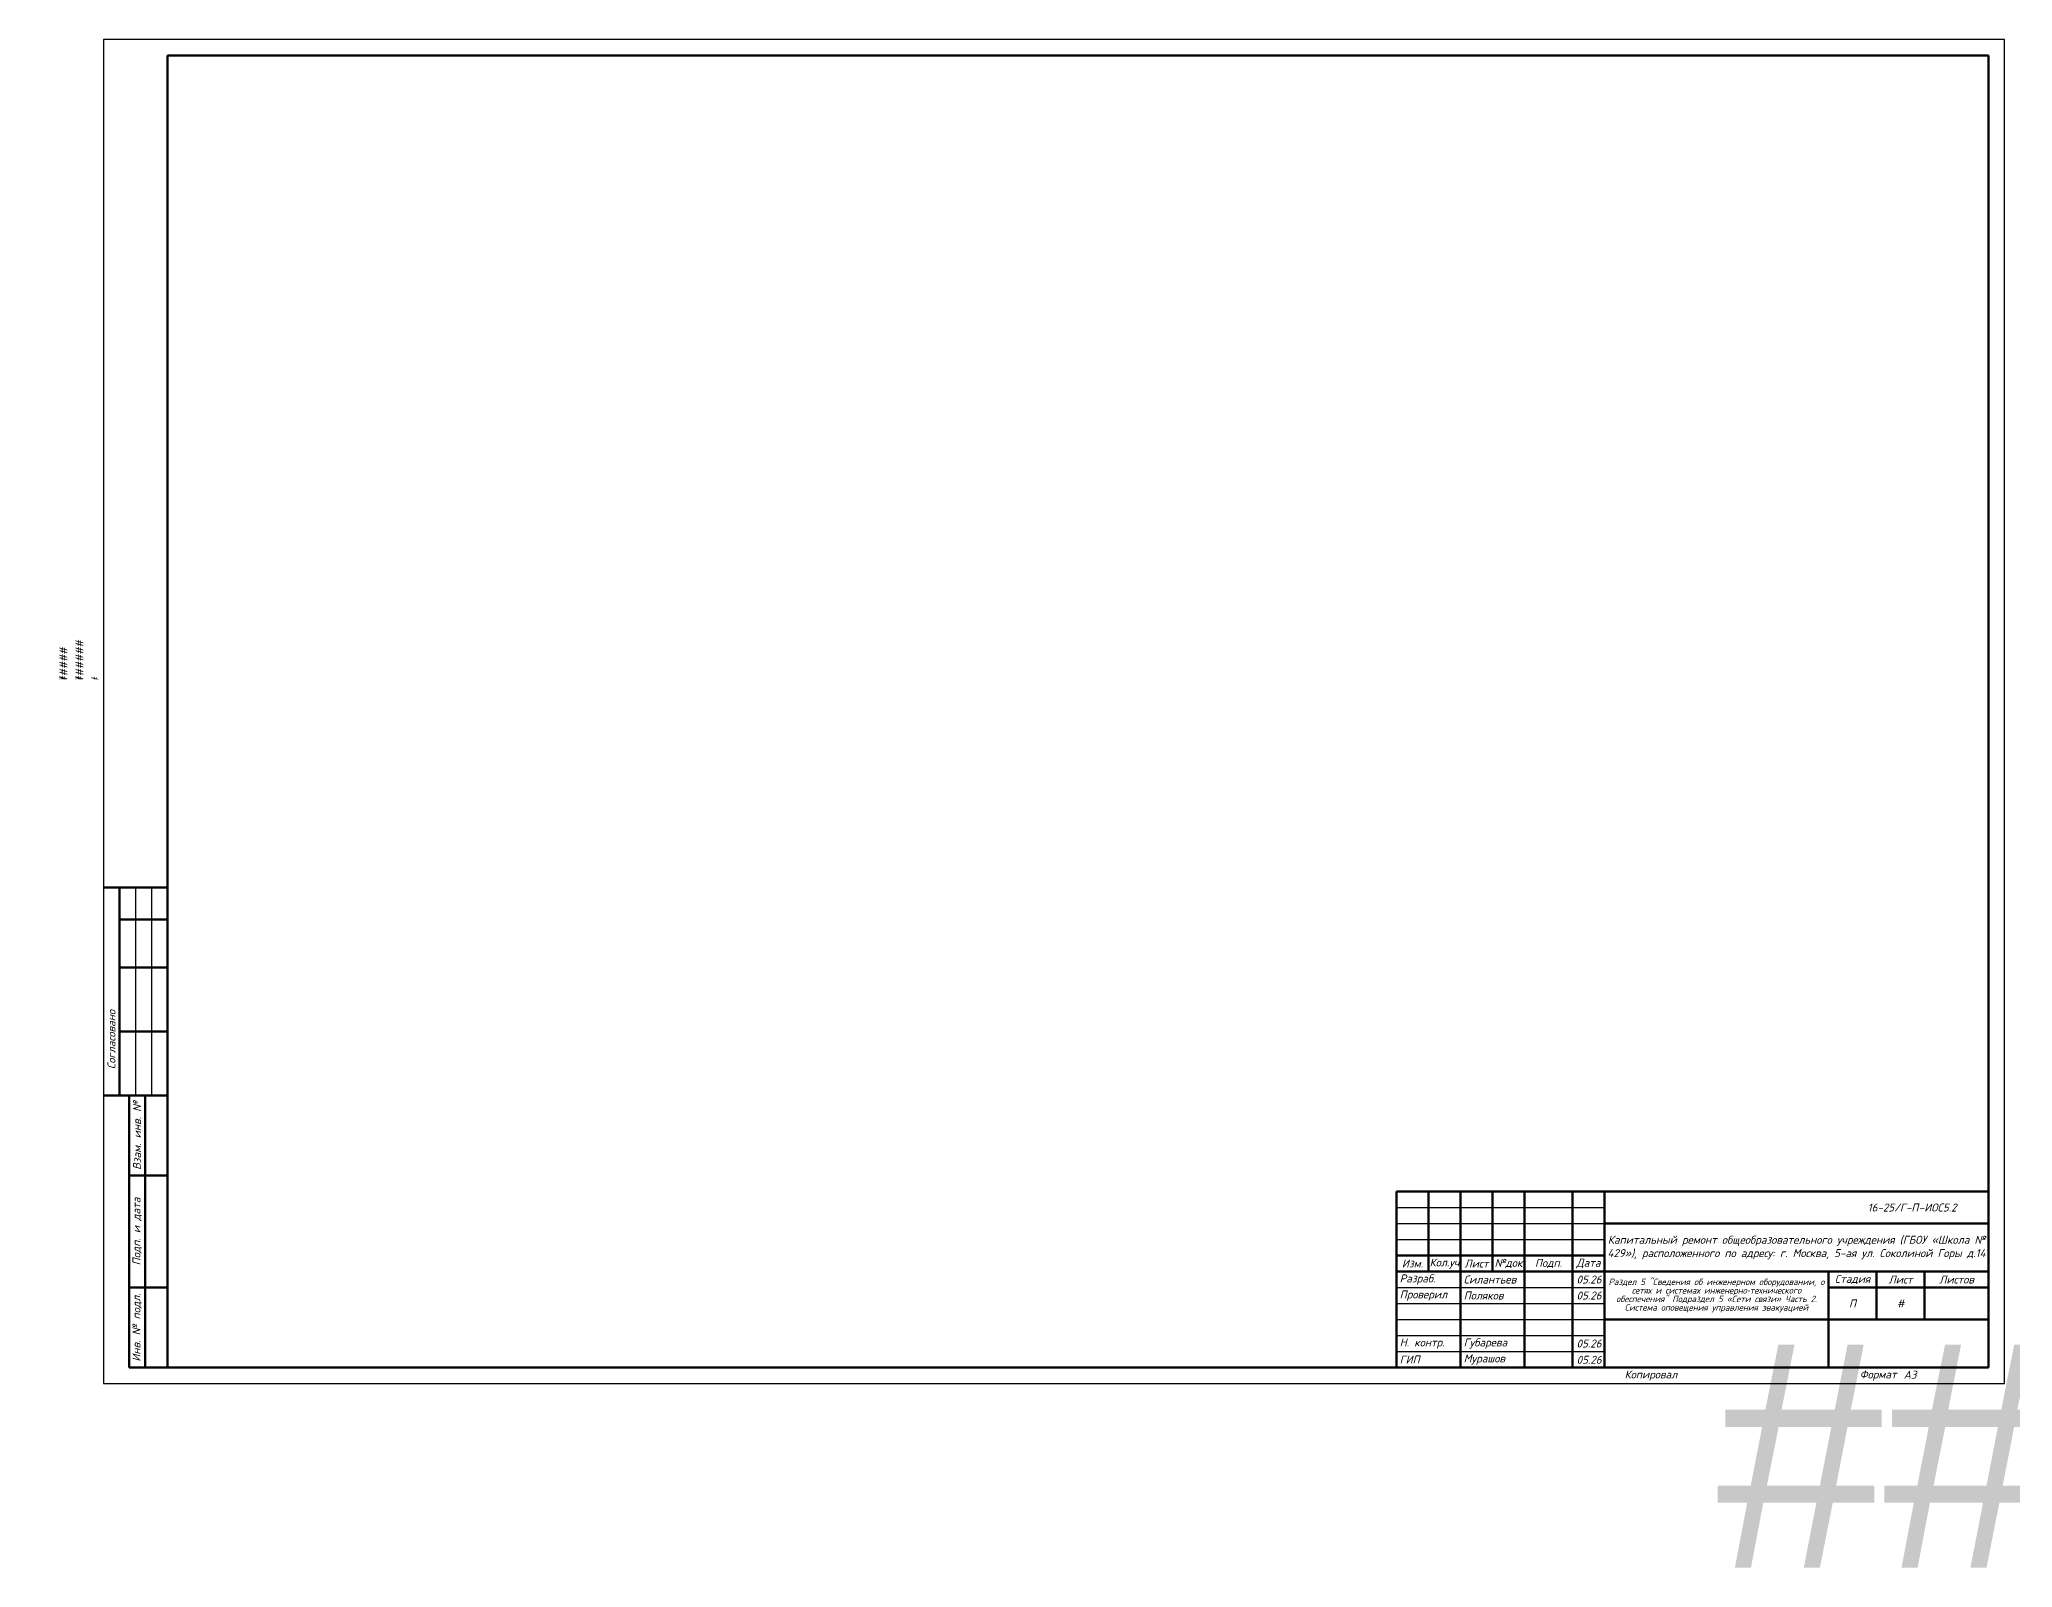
# Paper-space layout '5 Условные графические обозначения' of a CAD drawing. Extents: x -20 to 2169, y -58 to 420.
# Drawn here: x -20 to 596, y -58 to 420 of the extents above; entities that cross this region are included whole.
import ezdxf
from ezdxf.enums import TextEntityAlignment as Align

# ---------------------------------------------------------------- set-up
doc = ezdxf.new("R2018")
doc.units = 0
doc.header["$LTSCALE"] = 100
doc.set_wipeout_variables(frame=1)
doc.styles.add('ISOCPEUR', font='isocpeui.ttf', dxfattribs={"height": 250})
doc.styles.get("Standard").update_dxf_attribs({"font": 'arial.ttf'})

# ---------------------------------------------------------------- blocks, each defined once
blk = doc.blocks.new('*U250')
at = {"linetype": 'Continuous', "lineweight": 25}
for p, q in [((594, 420), (0, 420)), ((0, 420), (0, 0)), ((594, 0), (594, 420)), ((10, 155), (10, 90)), ((15, 155), (15, 90)), ((404, 55), (469, 55)), ((404, 50), (469, 50)), ((404, 45), (469, 45)), ((404, 30), (469, 30)), ((404, 25), (469, 25)), ((404, 20), (469, 20)), ((404, 15), (469, 15)), ((404, 10), (469, 10)), ((0, 0), (594, 0))]:
    blk.add_line(p, q, dxfattribs=at)
at = {"linetype": 'Continuous', "lineweight": 60}
for p, q in [((589, 415), (20, 415)), ((20, 415), (20, 5)), ((589, 5), (589, 415)), ((20, 155), (0, 155)), ((5, 155), (5, 90)), ((20, 145), (5, 145)), ((20, 130), (5, 130)), ((20, 110), (5, 110)), ((20, 90), (0, 90)), ((8, 90), (8, 5)), ((13, 90), (13, 5)), ((8, 65), (20, 65)), ((404, 60), (589, 60)), ((404, 5), (404, 60)), ((414, 60), (414, 35)), ((424, 60), (424, 5)), ((434, 60), (434, 35)), ((444, 60), (444, 5)), ((459, 60), (459, 5)), ((469, 5), (469, 60)), ((589, 5), (589, 60)), ((469, 50), (589, 50)), ((404, 40), (469, 40)), ((404, 35), (589, 35)), ((539, 35), (539, 5)), ((554, 35), (554, 20)), ((569, 35), (569, 20)), ((8, 30), (20, 30)), ((539, 30), (589, 30)), ((469, 20), (589, 20)), ((8, 5), (20, 5)), ((20, 5), (589, 5))]:
    blk.add_line(p, q, dxfattribs=at)
at = {"linetype": 'Continuous', "lineweight": 40}
blk.add_line((539, 5), (539, 35), dxfattribs=at)
at = {"linetype": 'Continuous', "rotation": 90, "style": 'ISOCPEUR'}
for s, insert, char_height, width, attachment_point in [('########################', (-12.5, 176), 2.5, 19, 4), ('#########################', (-7.5, 176), 2.5, 19, 4), ('#####', (-12.5, 215), 2.5, 10, 5), ('#####', (-7.5, 215), 2.5, 10, 5), ('#####', (-2.5, 215), 2.5, 10, 5), ('Согласовано', (-17.5, 172.5), 3, 35, 5), ('Гл. спец ВК', (-12.5, 156), 2.5, 19, 4), ('Гл. спец ЭОМ', (-7.5, 156), 2.5, 19, 4), ('######################', (-7.5, 111), 2.5, 19, 4), ('########################', (-2.5, 111), 2.5, 19, 4), ('#####', (-12.5, 150), 2.5, 10, 5), ('#####', (-7.5, 150), 2.5, 10, 5), ('#####', (-2.5, 150), 2.5, 10, 5), ('######', (-12.5, 111), 2.5, 19, 4), ('Согласовано', (2.5, 107.5), 2.5, 35, 5), ('Гл. констр. ', (-7.5, 91), 2.5, 19, 4), ('Гл. спец ОВ', (-2.5, 91), 2.5, 19, 4), ('ГАП', (-12.5, 91), 2.5, 19, 4), ('Взам. инв. №', (10.5, 77.5), 2.5, 25, 5), ('Подп. и дата', (10.5, 47.5), 2.5, 35, 5), ('Инв. № подл.', (10.5, 17.5), 2.5, 25, 5)]:
    blk.add_mtext(s, dxfattribs=dict(at, insert=insert, char_height=char_height, width=width, attachment_point=attachment_point))
at = {"linetype": 'Continuous', "char_height": 2.5, "style": 'ISOCPEUR'}
for s, insert, width, attachment_point in [('16-25/Г-П–ИОС5.2', (579, 55), 110, 6), ('Капитальный ремонт общеобразовательного учреждения (ГБОУ «Школа № 429»), расположенного по адресу: г. Москва, 5-ая ул. Соколиной Горы д.14', (529, 42.5), 120, 5), ('Разраб.', (405, 32.5), 19, 4), ('Силантьев', (425, 32.5), 19, 4), ('05.26', (460.27, 32.5), 10, 4), ('Проверил', (405, 27.5), 19, 4), ('Поляков', (425, 27.5), 19, 4), ('05.26', (460.27, 27.5), 10, 4), ('П', (546.5, 25), 15, 5), ('Н. контр.', (405, 12.5), 19, 4), ('Губарева', (425, 12.5), 19, 4), ('05.26', (460.27, 12.5), 10, 4), ('ГИП', (405, 7.5), 19, 4), ('Мурашов', (425, 7.5), 19, 4), ('05.26', (460.29, 7.41), 10, 4), ('Копировал', (483.5, 2.5), 25, 5), ('Формат', (554.5, 2.5), 16, 5)]:
    blk.add_mtext(s, dxfattribs=dict(at, insert=insert, width=width, attachment_point=attachment_point))
at = {"char_height": 2.5, "attachment_point": 5, "style": 'ISOCPEUR'}
for s, insert, width in [('Изм.', (409, 37.5), 10), ('Кол.уч', (419, 37.5), 10), ('Лист', (429, 37.5), 10), ('№док', (439, 37.5), 10), ('Подп.', (451.5, 37.5), 15), ('Дата', (464, 37.5), 10), ('Стадия', (546.5, 32.5), 15), ('Лист', (561.5, 32.5), 15), ('Листов', (579, 32.5), 20)]:
    blk.add_mtext(s, dxfattribs=dict(at, insert=insert, width=width))
at = {"linetype": 'Continuous', "insert": (504, 27.5), "char_height": 2, "width": 70, "attachment_point": 5, "line_spacing_factor": 0.8, "style": 'ISOCPEUR'}
blk.add_mtext('Раздел 5 "Сведения об инженерном оборудовании, о сетях и системах инженерно‐технического обеспечения" Подраздел 5 «Сети связи» Часть 2. Система оповещения управления эвакуацией', dxfattribs=at)
at = {"style": 'ISOCPEUR'}
for tag, p in [('Сквозная_нумерация', (604, 411.5)), ('Форма3_номер_листа', (561.5, 25)), ('Форма3_количество_листов', (579, 25))]:
    blk.add_attdef(tag, text='', height=2.5, dxfattribs=at).set_placement(p, align=Align.MIDDLE_CENTER)
blk.add_attdef('Форма3_дополнительный_шифр', text='', height=2.5, dxfattribs=at).set_placement((579, 55), align=Align.MIDDLE_LEFT)
at = {"lineweight": 30, "flags": 104}
blk.add_attdef('Форма3_наименование_чертежа', text='', height=2.5, dxfattribs=at).set_placement((504, 12.5), align=Align.MIDDLE_CENTER)
at = {"style": 'ISOCPEUR', "flags": 8}
blk.add_attdef('Формат', (562.5, 1.5), '', height=2.5, dxfattribs=at)
blk.add_wipeout([(-20, 220), (-0.5, 220), (-0.5, 90), (-20, 90)])

psp = doc.layouts.new('5 Условные графические обозначения')

# ---------------------------------------------------------------- block references
ref = psp.add_blockref('*U250', (0, 0))
ref.add_attrib('Формат', 'А3', (562.5, 1.5), dxfattribs={"height": 2.5, "style": 'ISOCPEUR'})
ref.add_attrib('Форма3_номер_листа', '#', dxfattribs={"height": 2.5, "style": 'ISOCPEUR'}).set_placement((561.5, 25), align=Align.MIDDLE_CENTER)
lines = psp.add_mtext('################################', dxfattribs={"insert": (504, 12.5), "char_height": 70, "attachment_point": 1})
ref.add_attrib('Форма3_наименование_чертежа', '', (504, 12.5), dxfattribs={"flags": 104}).embed_mtext(lines)

doc.saveas('drawing.dxf')
